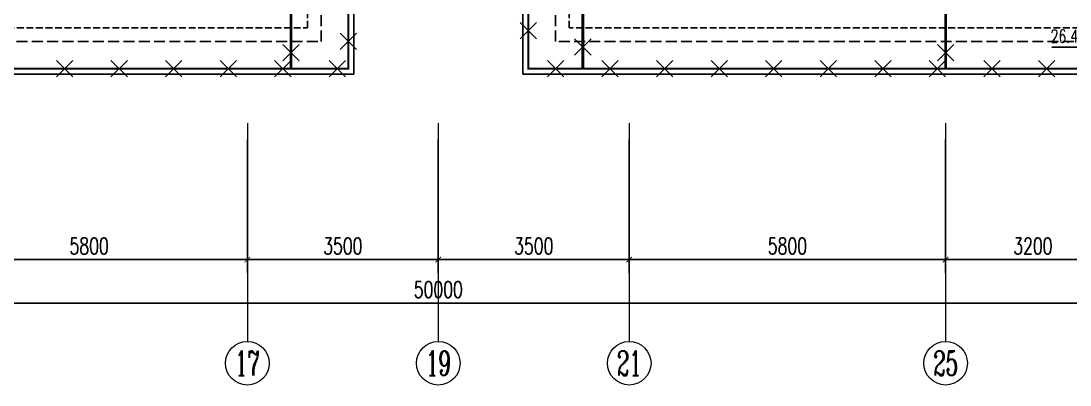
# Model space of a CAD drawing. Extents: x 3753737 to 4713801, y -857380 to 24339.
# Drawn here: x 4142363 to 4161594, y -725253 to -718578 of the extents above; entities that cross this region are included whole.
import ezdxf
from ezdxf.enums import TextEntityAlignment as Align

# ---------------------------------------------------------------- set-up
doc = ezdxf.new("R2010")
doc.units = 0
doc.header["$LTSCALE"] = 1000
doc.header["$MEASUREMENT"] = 0
doc.linetypes.add('#P_--_20B1_001_t3$0$DASH', pattern=[0.35, 0.25, -0.1])
doc.linetypes.add('__DASH', pattern=[0.35, 0.25, -0.1])
doc.layers.get('0').update_dxf_attribs({"linetype": 'CONTINUOUS'})
doc.layers.get('Defpoints').update_dxf_attribs({"linetype": 'CONTINUOUS'})
for name, color, linetype in [('!!电气', 1, 'CONTINUOUS'), ('DIM_ELEV', 3, 'CONTINUOUS'), ('LWIRE', 4, 'CONTINUOUS'), ('ROOF', 183, 'CONTINUOUS'), ('WIRE-避雷', 4, 'CONTINUOUS'), ('看线', 185, 'CONTINUOUS')]:
    doc.layers.add(name, color=color, linetype=linetype)
doc.layers.add('AXIS', color=114, linetype='CONTINUOUS', lineweight=20)
doc.layers.add('AXIS_TEXT', color=7, linetype='CONTINUOUS', lineweight=20)
doc.styles.add('_TCH_AXIS', font='COMPLEX', dxfattribs={"bigfont": 'GBCBIG'})
doc.styles.add('_TCH_DIM', font='SIMPLEX', dxfattribs={"bigfont": 'GBCBIG'})
doc.styles.add('_TCH_DIM_T3', font='SIMPLEX.shx', dxfattribs={"width": 0.705882, "bigfont": 'GBCBIG.shx'})
doc.styles.add('COMPLEX', font='COMPLEX')
doc.dimstyles.new('_TCH_ARCH&&100', dxfattribs={"dimtxt": 297.5, "dimasz": 100, "dimexe": 250, "dimexo": 300, "dimgap": 100, "dimtad": 1, "dimdec": 0, "dimzin": 0, "dimdsep": 46, "dimtxsty": '_TCH_DIM_T3', "dimblk": 'ARCHTICK', "dimcen": 0.09, "dimclrt": 7, "dimazin": 2, "dimtfac": 1, "dimtdec": 0, "dimtix": 1, "dimtmove": 2, "dimatfit": 3, "dimfxl": 1, "dimtolj": 1, "dimtzin": 0, "dimarcsym": 0})

# ---------------------------------------------------------------- blocks, each defined once
blk = doc.blocks.new('_ArchTick')
at = {"color": 0, "linetype": 'ByBlock', "const_width": 0.15}
blk.add_lwpolyline([(-0.5, -0.5), (0.5, 0.5)], dxfattribs=at)
blk = doc.blocks.new('*D665')
at = {"layer": 'AXIS', "color": 0, "lineweight": -2, "transparency": 16777216}
for p, q in [((0, -2300), (0, -5550)), ((50000, -2300), (50000, -5550)), ((0, -5300), (50000, -5300))]:
    blk.add_line(p, q, dxfattribs=at)
at = {"layer": 'Defpoints', "color": 0, "transparency": 16777216}
for p in [(0, -2000), (50000, -2000), (50000, -5300)]:
    blk.add_point(p, dxfattribs=at)
at = {"layer": 'AXIS', "color": 0, "lineweight": -2, "transparency": 16777216, "xscale": 100, "yscale": 100, "zscale": 100, "rotation": 180}
blk.add_blockref('_ArchTick', (0, -5300), dxfattribs=at)
at = {"layer": 'AXIS', "color": 0, "lineweight": -2, "transparency": 16777216, "xscale": 100, "yscale": 100, "zscale": 100}
blk.add_blockref('_ArchTick', (50000, -5300), dxfattribs=at)
at = {"layer": 'AXIS', "color": 7, "transparency": 16777216, "insert": (25000, -5051), "char_height": 297.5, "attachment_point": 5, "style": '_TCH_DIM_T3'}
blk.add_mtext('\\A1;50000', dxfattribs=at)
blk = doc.blocks.new('*D670')
at = {"layer": 'AXIS', "color": 0, "lineweight": -2, "transparency": 16777216}
for p, q in [((15700, -2300), (15700, -4750)), ((21500, -2300), (21500, -4750)), ((15700, -4500), (21500, -4500))]:
    blk.add_line(p, q, dxfattribs=at)
at = {"layer": 'Defpoints', "color": 0, "transparency": 16777216}
for p in [(15700, -2000), (21500, -2000), (21500, -4500)]:
    blk.add_point(p, dxfattribs=at)
at = {"layer": 'AXIS', "color": 0, "lineweight": -2, "transparency": 16777216, "xscale": 100, "yscale": 100, "zscale": 100, "rotation": 180}
blk.add_blockref('_ArchTick', (15700, -4500), dxfattribs=at)
at = {"layer": 'AXIS', "color": 0, "lineweight": -2, "transparency": 16777216, "xscale": 100, "yscale": 100, "zscale": 100}
blk.add_blockref('_ArchTick', (21500, -4500), dxfattribs=at)
at = {"layer": 'AXIS', "color": 7, "transparency": 16777216, "insert": (18600, -4251), "char_height": 297.5, "attachment_point": 5, "style": '_TCH_DIM_T3'}
blk.add_mtext('\\A1;5800', dxfattribs=at)
blk = doc.blocks.new('*D671')
at = {"layer": 'AXIS', "color": 0, "lineweight": -2, "transparency": 16777216}
for p, q in [((21500, -2300), (21500, -4750)), ((25000, -2300), (25000, -4750)), ((21500, -4500), (25000, -4500))]:
    blk.add_line(p, q, dxfattribs=at)
at = {"layer": 'Defpoints', "color": 0, "transparency": 16777216}
for p in [(21500, -2000), (25000, -2000), (25000, -4500)]:
    blk.add_point(p, dxfattribs=at)
at = {"layer": 'AXIS', "color": 0, "lineweight": -2, "transparency": 16777216, "xscale": 100, "yscale": 100, "zscale": 100, "rotation": 180}
blk.add_blockref('_ArchTick', (21500, -4500), dxfattribs=at)
at = {"layer": 'AXIS', "color": 0, "lineweight": -2, "transparency": 16777216, "xscale": 100, "yscale": 100, "zscale": 100}
blk.add_blockref('_ArchTick', (25000, -4500), dxfattribs=at)
at = {"layer": 'AXIS', "color": 7, "transparency": 16777216, "insert": (23250, -4251), "char_height": 297.5, "attachment_point": 5, "style": '_TCH_DIM_T3'}
blk.add_mtext('\\A1;3500', dxfattribs=at)
blk = doc.blocks.new('_AXISO')
blk.add_circle((0, 0), 0.5)
at = {"layer": 'AXIS_TEXT', "style": 'COMPLEX', "width": 1.041667}
blk.add_attdef('A', text='', height=0.56, dxfattribs=at).set_placement((-0.25, -0.28), (0.25, -0.28), align=Align.FIT)
blk = doc.blocks.new('*D675')
at = {"layer": 'AXIS', "color": 0, "lineweight": -2, "transparency": 16777216}
for p, q in [((34300, -2300), (34300, -4750)), ((37500, -2300), (37500, -4750)), ((34300, -4500), (37500, -4500))]:
    blk.add_line(p, q, dxfattribs=at)
at = {"layer": 'Defpoints', "color": 0, "transparency": 16777216}
for p in [(34300, -2000), (37500, -2000), (37500, -4500)]:
    blk.add_point(p, dxfattribs=at)
at = {"layer": 'AXIS', "color": 0, "lineweight": -2, "transparency": 16777216, "xscale": 100, "yscale": 100, "zscale": 100, "rotation": 180}
blk.add_blockref('_ArchTick', (34300, -4500), dxfattribs=at)
at = {"layer": 'AXIS', "color": 0, "lineweight": -2, "transparency": 16777216, "xscale": 100, "yscale": 100, "zscale": 100}
blk.add_blockref('_ArchTick', (37500, -4500), dxfattribs=at)
at = {"layer": 'AXIS', "color": 7, "transparency": 16777216, "insert": (35900, -4251), "char_height": 297.5, "attachment_point": 5, "style": '_TCH_DIM_T3'}
blk.add_mtext('\\A1;3200', dxfattribs=at)
blk = doc.blocks.new('*D676')
at = {"layer": 'AXIS', "color": 0, "lineweight": -2, "transparency": 16777216}
for p, q in [((28500, -2300), (28500, -4750)), ((34300, -2300), (34300, -4750)), ((28500, -4500), (34300, -4500))]:
    blk.add_line(p, q, dxfattribs=at)
at = {"layer": 'Defpoints', "color": 0, "transparency": 16777216}
for p in [(28500, -2000), (34300, -2000), (34300, -4500)]:
    blk.add_point(p, dxfattribs=at)
at = {"layer": 'AXIS', "color": 0, "lineweight": -2, "transparency": 16777216, "xscale": 100, "yscale": 100, "zscale": 100, "rotation": 180}
blk.add_blockref('_ArchTick', (28500, -4500), dxfattribs=at)
at = {"layer": 'AXIS', "color": 0, "lineweight": -2, "transparency": 16777216, "xscale": 100, "yscale": 100, "zscale": 100}
blk.add_blockref('_ArchTick', (34300, -4500), dxfattribs=at)
at = {"layer": 'AXIS', "color": 7, "transparency": 16777216, "insert": (31400, -4251), "char_height": 297.5, "attachment_point": 5, "style": '_TCH_DIM_T3'}
blk.add_mtext('\\A1;5800', dxfattribs=at)
blk = doc.blocks.new('*D677')
at = {"layer": 'AXIS', "color": 0, "lineweight": -2, "transparency": 16777216}
for p, q in [((25000, -2300), (25000, -4750)), ((28500, -2300), (28500, -4750)), ((25000, -4500), (28500, -4500))]:
    blk.add_line(p, q, dxfattribs=at)
at = {"layer": 'Defpoints', "color": 0, "transparency": 16777216}
for p in [(25000, -2000), (28500, -2000), (28500, -4500)]:
    blk.add_point(p, dxfattribs=at)
at = {"layer": 'AXIS', "color": 0, "lineweight": -2, "transparency": 16777216, "xscale": 100, "yscale": 100, "zscale": 100, "rotation": 180}
blk.add_blockref('_ArchTick', (25000, -4500), dxfattribs=at)
at = {"layer": 'AXIS', "color": 0, "lineweight": -2, "transparency": 16777216, "xscale": 100, "yscale": 100, "zscale": 100}
blk.add_blockref('_ArchTick', (28500, -4500), dxfattribs=at)
at = {"layer": 'AXIS', "color": 7, "transparency": 16777216, "insert": (26750, -4251), "char_height": 297.5, "attachment_point": 5, "style": '_TCH_DIM_T3'}
blk.add_mtext('\\A1;3500', dxfattribs=at)
blk = doc.blocks.new('$TelecSys$00000009')
for p, q in [((-0.5, 0.5), (0.5, -0.5)), ((0.5, 0.5), (-0.5, -0.5))]:
    blk.add_line(p, q)
blk = doc.blocks.new('A$C1F33016B')
at = {"layer": 'AXIS'}
for p, q in [((21500, -2000.1), (21500, -6000.1)), ((25000, -2000.1), (25000, -6000.1)), ((28500, -2000.1), (28500, -6000.1)), ((34300, -1999.9), (34300, -5999.9))]:
    blk.add_line(p, q, dxfattribs=at)
at = {"layer": 'DIM_ELEV'}
blk.add_line((37141.6, -606.5), (36249.3, -606.5), dxfattribs=at)
at = {"layer": 'ROOF', "color": 252, "ltscale": 0.8}
for points in [[(3400, 7400), (1550, 7400), (1550, 2900), (1550, 2900), (1550, -1100), (23450, -1100), (23450, 100), (25000, 100)], [(46600, 7400), (48450, 7400), (48450, 2900), (48450, 2900), (48450, -1100), (26550, -1100), (26550, 100), (25000, 100)], [(4600, 7300), (1650, 7300), (1650, -1000), (23350, -1000), (23350, 200), (25000, 200)], [(45400, 7300), (48350, 7300), (48350, -1000), (26650, -1000), (26650, 200), (25000, 200)]]:
    blk.add_lwpolyline(points, dxfattribs=at)
at = {"layer": 'ROOF', "color": 252, "linetype": '__DASH', "ltscale": 0.8}
for points in [[(4600, 6800), (2150, 6800), (2150, -500), (22850, -500), (22850, 700), (25000, 700)], [(45400, 6800), (47850, 6800), (47850, -500), (27150, -500), (27150, 700), (25000, 700)]]:
    blk.add_lwpolyline(points, dxfattribs=at)
at = {"layer": '看线', "color": 252, "linetype": '#P_--_20B1_001_t3$0$DASH', "ltscale": 0.5}
for points in [[(3400, 2050), (2400, 2050), (2400, -250), (22600, -250), (22600, 950), (25000, 950)], [(46600, 2050), (47600, 2050), (47600, -250), (27400, -250), (27400, 950), (25000, 950)]]:
    blk.add_lwpolyline(points, dxfattribs=at)
at = {"layer": 'AXIS'}
ref = blk.add_blockref('_AXISO', (21500, -6400.1), dxfattribs=dict(at, xscale=800, yscale=800, zscale=800))
ref.add_attrib('A', '17', dxfattribs={"layer": 'AXIS_TEXT', "height": 452.55, "style": '_TCH_AXIS', "width": 0.724138}).set_placement((21273.7, -6626.3), (21726.3, -6626.3), align=Align.FIT)
ref = blk.add_blockref('_AXISO', (25000, -6400.1), dxfattribs=dict(at, xscale=800, yscale=800, zscale=800))
ref.add_attrib('A', '19', dxfattribs={"layer": 'AXIS_TEXT', "height": 452.55, "style": '_TCH_AXIS', "width": 0.724138}).set_placement((24773.7, -6626.3), (25226.3, -6626.3), align=Align.FIT)
ref = blk.add_blockref('_AXISO', (28500, -6400.1), dxfattribs=dict(at, xscale=800, yscale=800, zscale=800))
ref.add_attrib('A', '21', dxfattribs={"layer": 'AXIS_TEXT', "height": 452.55, "style": '_TCH_AXIS', "width": 0.724138}).set_placement((28273.7, -6626.3), (28726.3, -6626.3), align=Align.FIT)
ref = blk.add_blockref('_AXISO', (34300, -6399.9), dxfattribs=dict(at, xscale=800, yscale=800, zscale=800))
ref.add_attrib('A', '25', dxfattribs={"layer": 'AXIS_TEXT', "height": 452.55, "style": '_TCH_AXIS', "width": 0.617647}).set_placement((34073.7, -6626.2), (34526.3, -6626.2), align=Align.FIT)
at = {"layer": 'DIM_ELEV', "color": 7, "style": '_TCH_DIM', "width": 0.705882}
blk.add_text('26.450', height=238, dxfattribs=at).set_placement((36225.3, -522.5))
at = {"layer": 'AXIS'}
for p1, p2, distance, text, picture, middle in [((0, -2000), (50000, -2000), -3300, '50000', '*D665', (25000, -5051.2)), ((15700, -2000), (21500, -2000), -2500, '5800', '*D670', (18600, -4251.2)), ((21500, -2000), (25000, -2000), -2500, '3500', '*D671', (23250, -4251.2)), ((25000, -2000), (28500, -2000), -2500, '3500', '*D677', (26750, -4251.2)), ((28500, -2000), (34300, -2000), -2500, '5800', '*D676', (31400, -4251.2)), ((34300, -2000), (37500, -2000), -2500, '3200', '*D675', (35900, -4251.2))]:
    dim = blk.add_aligned_dim(p1=p1, p2=p2, distance=distance, text=text, dimstyle='_TCH_ARCH&&100', dxfattribs=at)
    dim.commit()
    dim.dimension.update_dxf_attribs({"geometry": picture, "text_midpoint": middle})

msp = doc.modelspace()

# ---------------------------------------------------------------- block references
at = {"layer": '!!电气'}
msp.add_blockref('A$C1F33016B', (4125013.4, -718453.4), dxfattribs=at)

# ---------------------------------------------------------------- next in the draw order: linework, layer by layer
at = {"layer": 'WIRE-避雷', "color": 4, "const_width": 35}
msp.add_lwpolyline([(4129613.4, -711109.2), (4129613.4, -711153.4), (4126663.4, -711153.4), (4126663.4, -719453.4), (4148363.4, -719453.4), (4148363.4, -718253.4), (4151663.4, -718253.4), (4151663.4, -719453.4), (4173363.4, -719453.4)], dxfattribs=at)
at = {"layer": 'WIRE-避雷', "const_width": 50}
for points in [[(4152663.4, -716553.4), (4152663.4, -719453.4)], [(4147263.5, -716659.6), (4147313.4, -716659.6), (4147313.4, -719453.4)], [(4152663.4, -716660.6), (4159316.1, -716660.6), (4159316.1, -719453.4)]]:
    msp.add_lwpolyline(points, dxfattribs=at)

# ---------------------------------------------------------------- next in the draw order: block references
at = {"layer": 'LWIRE', "color": 4, "xscale": 300, "yscale": 300, "zscale": 300}
for p, rotation in [((4151663.4, -718753.4), 270.0000002653368), ((4148363.4, -718953.4), 89.99999973470766), ((4143163.4, -719453.4), 359.9999997347077), ((4144163.4, -719453.4), 359.9999997347077), ((4145163.4, -719453.4), 359.9999997347077), ((4146163.4, -719453.4), 359.9999997347077), ((4147163.4, -719453.4), 359.9999997347077), ((4148163.4, -719453.4), 359.9999997347077)]:
    msp.add_blockref('$TelecSys$00000009', p, dxfattribs=dict(at, rotation=rotation))
at = {"layer": 'LWIRE', "xscale": 300, "yscale": 300, "zscale": 300}
for p, rotation in [((4147313.4, -719159.6), 269.9999997347082), ((4152663.4, -719053.4), 270), ((4159316.1, -719160.6), 270)]:
    msp.add_blockref('$TelecSys$00000009', p, dxfattribs=dict(at, rotation=rotation))
at = {"layer": 'LWIRE', "color": 4, "xscale": 300, "yscale": 300, "zscale": 300}
for p in [(4152163.4, -719453.4), (4153163.4, -719453.4), (4154163.4, -719453.4), (4155163.4, -719453.4), (4156163.4, -719453.4), (4157163.4, -719453.4), (4158163.4, -719453.4), (4159163.4, -719453.4), (4160163.4, -719453.4), (4161163.4, -719453.4)]:
    msp.add_blockref('$TelecSys$00000009', p, dxfattribs=at)

doc.saveas('drawing.dxf')
